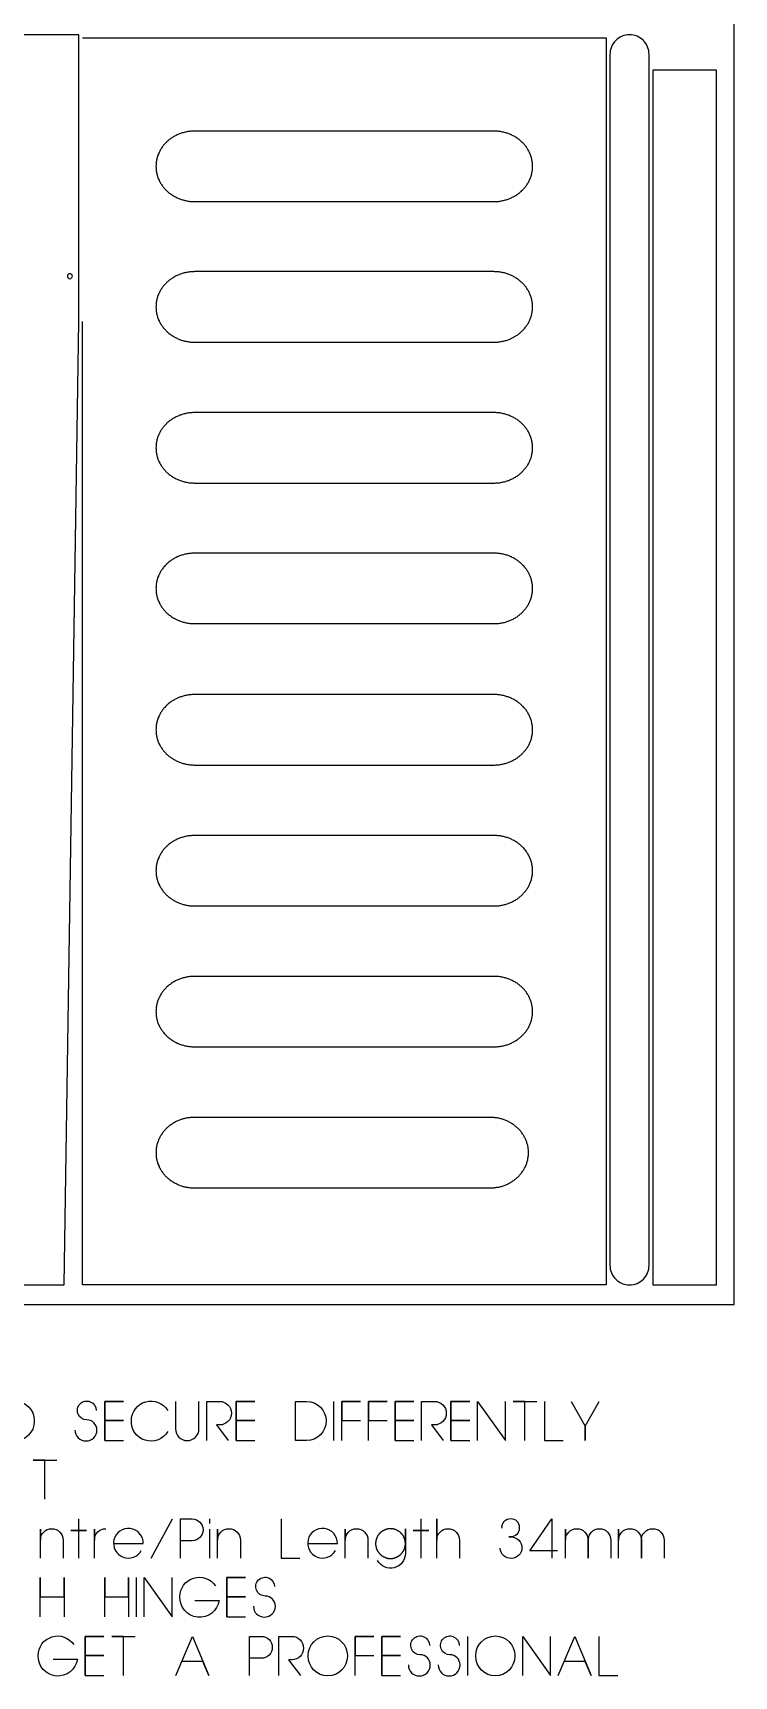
# Model space of a CAD drawing. Extents: x -767 to 4980, y -439 to 2808.
# Drawn here: x 3014 to 3730, y -380 to 1299 of the extents above; entities that cross this region are included whole.
import ezdxf

# ---------------------------------------------------------------- set-up
doc = ezdxf.new("R2010")
doc.units = 0
for name, color, linetype in [('LAYER_10', 18, 'CONTINUOUS'), ('T5_LOGOLAYER_20', 18, 'CONTINUOUS'), ('T5_LOGOLAYER_21', 18, 'CONTINUOUS')]:
    doc.layers.add(name, color=color, linetype=linetype)

msp = doc.modelspace()

# ---------------------------------------------------------------- linework, layer by layer
at = {"layer": 'LAYER_10'}
for points in [[(2510.5, 20), (3045.5, 20), (3060.5, 1004), (3060.5, 1297), (2510.5, 1297)], [(3179, 1126.6), (3484.8, 1126.6), (3485.9, 1126.7), (3486.9, 1126.7), (3487.9, 1126.7), (3488.9, 1126.8), (3489.9, 1126.9), (3490.9, 1127.1), (3491.8, 1127.2), (3492.8, 1127.4), (3493.8, 1127.6), (3494.7, 1127.8), (3495.7, 1128), (3496.6, 1128.3), (3497.5, 1128.5), (3498.4, 1128.8), (3499.3, 1129.1), (3500.2, 1129.5), (3501.1, 1129.8), (3502, 1130.2), (3502.8, 1130.6), (3503.7, 1131), (3504.5, 1131.4), (3505.3, 1131.8), (3506.1, 1132.3), (3506.9, 1132.8), (3507.7, 1133.3), (3508.5, 1133.8), (3509.2, 1134.3), (3510, 1134.8), (3510.7, 1135.4), (3511.4, 1136), (3512.1, 1136.5), (3512.8, 1137.1), (3513.5, 1137.8), (3514.1, 1138.4), (3514.7, 1139), (3515.3, 1139.7), (3515.9, 1140.4), (3516.5, 1141), (3517.1, 1141.7), (3517.6, 1142.5), (3518.2, 1143.2), (3518.7, 1143.9), (3519.1, 1144.7), (3519.6, 1145.4), (3520.1, 1146.2), (3520.5, 1147), (3520.9, 1147.7), (3521.3, 1148.5), (3521.7, 1149.4), (3522, 1150.2), (3522.3, 1151), (3522.6, 1151.8), (3522.9, 1152.7), (3523.2, 1153.5), (3523.4, 1154.4), (3523.6, 1155.3), (3523.8, 1156.2), (3524, 1157.1), (3524.1, 1157.9), (3524.2, 1158.8), (3524.3, 1159.8), (3524.4, 1160.7), (3524.4, 1161.6), (3524.4, 1162.5), (3524.4, 1162.6), (3524.4, 1163.6), (3524.4, 1164.5), (3524.3, 1165.4), (3524.2, 1166.3), (3524.1, 1167.2), (3524, 1168.1), (3523.8, 1169), (3523.6, 1169.9), (3523.4, 1170.8), (3523.2, 1171.6), (3522.9, 1172.5), (3522.7, 1173.4), (3522.4, 1174.2), (3522, 1175), (3521.7, 1175.8), (3521.3, 1176.7), (3520.9, 1177.5), (3520.5, 1178.3), (3520.1, 1179), (3519.7, 1179.8), (3519.2, 1180.6), (3518.7, 1181.3), (3518.2, 1182), (3517.7, 1182.8), (3517.1, 1183.5), (3516.6, 1184.2), (3516, 1184.9), (3515.4, 1185.5), (3514.8, 1186.2), (3514.2, 1186.9), (3513.5, 1187.5), (3512.8, 1188.1), (3512.2, 1188.7), (3511.5, 1189.3), (3510.8, 1189.9), (3510, 1190.4), (3509.3, 1191), (3508.5, 1191.5), (3507.8, 1192), (3507, 1192.5), (3506.2, 1193), (3505.4, 1193.4), (3504.6, 1193.9), (3503.7, 1194.3), (3502.9, 1194.7), (3502, 1195.1), (3501.1, 1195.5), (3500.3, 1195.8), (3499.4, 1196.1), (3498.5, 1196.5), (3497.5, 1196.8), (3496.6, 1197), (3495.7, 1197.3), (3494.7, 1197.5), (3493.8, 1197.7), (3492.8, 1197.9), (3491.9, 1198.1), (3490.9, 1198.2), (3489.9, 1198.4), (3488.9, 1198.5), (3487.9, 1198.5), (3486.9, 1198.6), (3485.9, 1198.6), (3484.8, 1198.6), (3179, 1198.6), (3178, 1198.6), (3177, 1198.6), (3176, 1198.5), (3175, 1198.5), (3174, 1198.4), (3173, 1198.2), (3172, 1198.1), (3171.1, 1197.9), (3170.1, 1197.7), (3169.2, 1197.5), (3168.2, 1197.3), (3167.3, 1197), (3166.4, 1196.8), (3165.4, 1196.5), (3164.5, 1196.2), (3163.6, 1195.8), (3162.8, 1195.5), (3161.9, 1195.1), (3161, 1194.7), (3160.2, 1194.3), (3159.3, 1193.9), (3158.5, 1193.4), (3157.7, 1193), (3156.9, 1192.5), (3156.1, 1192), (3155.4, 1191.5), (3154.6, 1191), (3153.9, 1190.4), (3153.1, 1189.9), (3152.4, 1189.3), (3151.7, 1188.7), (3151.1, 1188.1), (3150.4, 1187.5), (3149.8, 1186.9), (3149.1, 1186.2), (3148.5, 1185.6), (3147.9, 1184.9), (3147.3, 1184.2), (3146.8, 1183.5), (3146.2, 1182.8), (3145.7, 1182.1), (3145.2, 1181.3), (3144.7, 1180.6), (3144.2, 1179.8), (3143.8, 1179.1), (3143.4, 1178.3), (3143, 1177.5), (3142.6, 1176.7), (3142.2, 1175.9), (3141.9, 1175.1), (3141.5, 1174.2), (3141.2, 1173.4), (3141, 1172.5), (3140.7, 1171.7), (3140.5, 1170.8), (3140.3, 1170), (3140.1, 1169.1), (3139.9, 1168.2), (3139.8, 1167.3), (3139.7, 1166.4), (3139.6, 1165.5), (3139.5, 1164.6), (3139.5, 1163.6), (3139.4, 1162.7), (3139.4, 1162.6), (3139.5, 1161.7), (3139.5, 1160.8), (3139.6, 1159.9), (3139.6, 1159), (3139.8, 1158.1), (3139.9, 1157.2), (3140.1, 1156.3), (3140.2, 1155.4), (3140.5, 1154.5), (3140.7, 1153.6), (3140.9, 1152.8), (3141.2, 1151.9), (3141.5, 1151.1), (3141.8, 1150.3), (3142.2, 1149.4), (3142.6, 1148.6), (3142.9, 1147.8), (3143.3, 1147), (3143.8, 1146.3), (3144.2, 1145.5), (3144.7, 1144.7), (3145.2, 1144), (3145.7, 1143.2), (3146.2, 1142.5), (3146.7, 1141.8), (3147.3, 1141.1), (3147.9, 1140.4), (3148.5, 1139.7), (3149.1, 1139.1), (3149.7, 1138.4), (3150.4, 1137.8), (3151, 1137.2), (3151.7, 1136.6), (3152.4, 1136), (3153.1, 1135.4), (3153.9, 1134.9), (3154.6, 1134.3), (3155.3, 1133.8), (3156.1, 1133.3), (3156.9, 1132.8), (3157.7, 1132.3), (3158.5, 1131.9), (3159.3, 1131.4), (3160.2, 1131), (3161, 1130.6), (3161.9, 1130.2), (3162.7, 1129.8), (3163.6, 1129.5), (3164.5, 1129.1), (3165.4, 1128.8), (3166.3, 1128.5), (3167.3, 1128.3), (3168.2, 1128), (3169.1, 1127.8), (3170.1, 1127.6), (3171.1, 1127.4), (3172, 1127.2), (3173, 1127.1), (3174, 1126.9), (3175, 1126.8), (3176, 1126.7), (3177, 1126.7), (3178, 1126.7)], [(3179, 983.1), (3484.8, 983.1), (3485.9, 983.1), (3486.9, 983.1), (3487.9, 983.2), (3488.9, 983.2), (3489.9, 983.3), (3490.9, 983.5), (3491.8, 983.6), (3492.8, 983.8), (3493.8, 984), (3494.7, 984.2), (3495.7, 984.4), (3496.6, 984.7), (3497.5, 984.9), (3498.4, 985.2), (3499.3, 985.5), (3500.2, 985.9), (3501.1, 986.2), (3502, 986.6), (3502.8, 987), (3503.7, 987.4), (3504.5, 987.8), (3505.3, 988.2), (3506.1, 988.7), (3506.9, 989.2), (3507.7, 989.7), (3508.5, 990.2), (3509.2, 990.7), (3510, 991.2), (3510.7, 991.8), (3511.4, 992.4), (3512.1, 993), (3512.8, 993.6), (3513.5, 994.2), (3514.1, 994.8), (3514.7, 995.4), (3515.3, 996.1), (3515.9, 996.8), (3516.5, 997.5), (3517.1, 998.2), (3517.6, 998.9), (3518.2, 999.6), (3518.7, 1000.3), (3519.1, 1001.1), (3519.6, 1001.8), (3520.1, 1002.6), (3520.5, 1003.4), (3520.9, 1004.2), (3521.3, 1005), (3521.7, 1005.8), (3522, 1006.6), (3522.3, 1007.4), (3522.6, 1008.3), (3522.9, 1009.1), (3523.2, 1010), (3523.4, 1010.8), (3523.6, 1011.7), (3523.8, 1012.6), (3524, 1013.5), (3524.1, 1014.4), (3524.2, 1015.3), (3524.3, 1016.2), (3524.4, 1017.1), (3524.4, 1018), (3524.4, 1018.9), (3524.4, 1019.1), (3524.4, 1020), (3524.4, 1020.9), (3524.3, 1021.8), (3524.2, 1022.7), (3524.1, 1023.6), (3524, 1024.5), (3523.8, 1025.4), (3523.6, 1026.3), (3523.4, 1027.2), (3523.2, 1028), (3522.9, 1028.9), (3522.7, 1029.8), (3522.4, 1030.6), (3522, 1031.4), (3521.7, 1032.3), (3521.3, 1033.1), (3520.9, 1033.9), (3520.5, 1034.7), (3520.1, 1035.4), (3519.7, 1036.2), (3519.2, 1037), (3518.7, 1037.7), (3518.2, 1038.5), (3517.7, 1039.2), (3517.1, 1039.9), (3516.6, 1040.6), (3516, 1041.3), (3515.4, 1042), (3514.8, 1042.6), (3514.2, 1043.3), (3513.5, 1043.9), (3512.8, 1044.5), (3512.2, 1045.1), (3511.5, 1045.7), (3510.8, 1046.3), (3510, 1046.8), (3509.3, 1047.4), (3508.5, 1047.9), (3507.8, 1048.4), (3507, 1048.9), (3506.2, 1049.4), (3505.4, 1049.8), (3504.6, 1050.3), (3503.7, 1050.7), (3502.9, 1051.1), (3502, 1051.5), (3501.1, 1051.9), (3500.3, 1052.2), (3499.4, 1052.6), (3498.5, 1052.9), (3497.5, 1053.2), (3496.6, 1053.4), (3495.7, 1053.7), (3494.7, 1053.9), (3493.8, 1054.1), (3492.8, 1054.3), (3491.9, 1054.5), (3490.9, 1054.6), (3489.9, 1054.8), (3488.9, 1054.9), (3487.9, 1054.9), (3486.9, 1055), (3485.9, 1055), (3484.8, 1055.1), (3179, 1055.1), (3178, 1055), (3177, 1055), (3176, 1054.9), (3175, 1054.9), (3174, 1054.8), (3173, 1054.6), (3172, 1054.5), (3171.1, 1054.3), (3170.1, 1054.1), (3169.2, 1053.9), (3168.2, 1053.7), (3167.3, 1053.4), (3166.4, 1053.2), (3165.4, 1052.9), (3164.5, 1052.6), (3163.6, 1052.2), (3162.8, 1051.9), (3161.9, 1051.5), (3161, 1051.1), (3160.2, 1050.7), (3159.3, 1050.3), (3158.5, 1049.9), (3157.7, 1049.4), (3156.9, 1048.9), (3156.1, 1048.4), (3155.4, 1047.9), (3154.6, 1047.4), (3153.9, 1046.8), (3153.1, 1046.3), (3152.4, 1045.7), (3151.7, 1045.1), (3151.1, 1044.5), (3150.4, 1043.9), (3149.8, 1043.3), (3149.1, 1042.6), (3148.5, 1042), (3147.9, 1041.3), (3147.3, 1040.6), (3146.8, 1039.9), (3146.2, 1039.2), (3145.7, 1038.5), (3145.2, 1037.8), (3144.7, 1037), (3144.2, 1036.2), (3143.8, 1035.5), (3143.4, 1034.7), (3143, 1033.9), (3142.6, 1033.1), (3142.2, 1032.3), (3141.9, 1031.5), (3141.5, 1030.6), (3141.2, 1029.8), (3141, 1029), (3140.7, 1028.1), (3140.5, 1027.2), (3140.3, 1026.4), (3140.1, 1025.5), (3139.9, 1024.6), (3139.8, 1023.7), (3139.7, 1022.8), (3139.6, 1021.9), (3139.5, 1021), (3139.5, 1020), (3139.4, 1019.1), (3139.4, 1019.1), (3139.5, 1018.1), (3139.5, 1017.2), (3139.6, 1016.3), (3139.6, 1015.4), (3139.8, 1014.5), (3139.9, 1013.6), (3140.1, 1012.7), (3140.2, 1011.8), (3140.5, 1010.9), (3140.7, 1010.1), (3140.9, 1009.2), (3141.2, 1008.3), (3141.5, 1007.5), (3141.8, 1006.7), (3142.2, 1005.9), (3142.6, 1005), (3142.9, 1004.2), (3143.3, 1003.4), (3143.8, 1002.7), (3144.2, 1001.9), (3144.7, 1001.1), (3145.2, 1000.4), (3145.7, 999.6), (3146.2, 998.9), (3146.7, 998.2), (3147.3, 997.5), (3147.9, 996.8), (3148.5, 996.2), (3149.1, 995.5), (3149.7, 994.8), (3150.4, 994.2), (3151, 993.6), (3151.7, 993), (3152.4, 992.4), (3153.1, 991.8), (3153.9, 991.3), (3154.6, 990.7), (3155.3, 990.2), (3156.1, 989.7), (3156.9, 989.2), (3157.7, 988.7), (3158.5, 988.3), (3159.3, 987.8), (3160.2, 987.4), (3161, 987), (3161.9, 986.6), (3162.7, 986.2), (3163.6, 985.9), (3164.5, 985.5), (3165.4, 985.2), (3166.3, 984.9), (3167.3, 984.7), (3168.2, 984.4), (3169.1, 984.2), (3170.1, 984), (3171.1, 983.8), (3172, 983.6), (3173, 983.5), (3174, 983.3), (3175, 983.2), (3176, 983.2), (3177, 983.1), (3178, 983.1)], [(3179, 839.1), (3484.8, 839.1), (3485.9, 839.1), (3486.9, 839.2), (3487.9, 839.2), (3488.9, 839.3), (3489.9, 839.4), (3490.9, 839.5), (3491.8, 839.7), (3492.8, 839.9), (3493.8, 840), (3494.7, 840.3), (3495.7, 840.5), (3496.6, 840.7), (3497.5, 841), (3498.4, 841.3), (3499.3, 841.6), (3500.2, 841.9), (3501.1, 842.3), (3502, 842.7), (3502.8, 843), (3503.7, 843.4), (3504.5, 843.9), (3505.3, 844.3), (3506.1, 844.8), (3506.9, 845.2), (3507.7, 845.7), (3508.5, 846.2), (3509.2, 846.8), (3510, 847.3), (3510.7, 847.9), (3511.4, 848.4), (3512.1, 849), (3512.8, 849.6), (3513.5, 850.2), (3514.1, 850.9), (3514.7, 851.5), (3515.3, 852.2), (3515.9, 852.8), (3516.5, 853.5), (3517.1, 854.2), (3517.6, 854.9), (3518.2, 855.7), (3518.7, 856.4), (3519.1, 857.1), (3519.6, 857.9), (3520.1, 858.7), (3520.5, 859.4), (3520.9, 860.2), (3521.3, 861), (3521.7, 861.8), (3522, 862.7), (3522.3, 863.5), (3522.6, 864.3), (3522.9, 865.2), (3523.2, 866), (3523.4, 866.9), (3523.6, 867.8), (3523.8, 868.6), (3524, 869.5), (3524.1, 870.4), (3524.2, 871.3), (3524.3, 872.2), (3524.4, 873.2), (3524.4, 874.1), (3524.4, 875), (3524.4, 875.1), (3524.4, 876.1), (3524.4, 877), (3524.3, 877.9), (3524.2, 878.8), (3524.1, 879.7), (3524, 880.6), (3523.8, 881.5), (3523.6, 882.4), (3523.4, 883.3), (3523.2, 884.1), (3522.9, 885), (3522.7, 885.8), (3522.4, 886.7), (3522, 887.5), (3521.7, 888.3), (3521.3, 889.1), (3520.9, 889.9), (3520.5, 890.7), (3520.1, 891.5), (3519.7, 892.3), (3519.2, 893), (3518.7, 893.8), (3518.2, 894.5), (3517.7, 895.3), (3517.1, 896), (3516.6, 896.7), (3516, 897.3), (3515.4, 898), (3514.8, 898.7), (3514.2, 899.3), (3513.5, 900), (3512.8, 900.6), (3512.2, 901.2), (3511.5, 901.8), (3510.8, 902.3), (3510, 902.9), (3509.3, 903.4), (3508.5, 904), (3507.8, 904.5), (3507, 905), (3506.2, 905.5), (3505.4, 905.9), (3504.6, 906.4), (3503.7, 906.8), (3502.9, 907.2), (3502, 907.6), (3501.1, 907.9), (3500.3, 908.3), (3499.4, 908.6), (3498.5, 908.9), (3497.5, 909.2), (3496.6, 909.5), (3495.7, 909.8), (3494.7, 910), (3493.8, 910.2), (3492.8, 910.4), (3491.9, 910.6), (3490.9, 910.7), (3489.9, 910.8), (3488.9, 910.9), (3487.9, 911), (3486.9, 911.1), (3485.9, 911.1), (3484.8, 911.1), (3179, 911.1), (3178, 911.1), (3177, 911.1), (3176, 911), (3175, 910.9), (3174, 910.8), (3173, 910.7), (3172, 910.6), (3171.1, 910.4), (3170.1, 910.2), (3169.2, 910), (3168.2, 909.8), (3167.3, 909.5), (3166.4, 909.2), (3165.4, 908.9), (3164.5, 908.6), (3163.6, 908.3), (3162.8, 907.9), (3161.9, 907.6), (3161, 907.2), (3160.2, 906.8), (3159.3, 906.4), (3158.5, 905.9), (3157.7, 905.5), (3156.9, 905), (3156.1, 904.5), (3155.4, 904), (3154.6, 903.5), (3153.9, 902.9), (3153.1, 902.4), (3152.4, 901.8), (3151.7, 901.2), (3151.1, 900.6), (3150.4, 900), (3149.8, 899.4), (3149.1, 898.7), (3148.5, 898), (3147.9, 897.4), (3147.3, 896.7), (3146.8, 896), (3146.2, 895.3), (3145.7, 894.6), (3145.2, 893.8), (3144.7, 893.1), (3144.2, 892.3), (3143.8, 891.5), (3143.4, 890.8), (3143, 890), (3142.6, 889.2), (3142.2, 888.4), (3141.9, 887.5), (3141.5, 886.7), (3141.2, 885.9), (3141, 885), (3140.7, 884.2), (3140.5, 883.3), (3140.3, 882.4), (3140.1, 881.5), (3139.9, 880.7), (3139.8, 879.8), (3139.7, 878.9), (3139.6, 877.9), (3139.5, 877), (3139.5, 876.1), (3139.4, 875.2), (3139.4, 875.1), (3139.5, 874.2), (3139.5, 873.3), (3139.6, 872.4), (3139.6, 871.4), (3139.8, 870.5), (3139.9, 869.6), (3140.1, 868.7), (3140.2, 867.9), (3140.5, 867), (3140.7, 866.1), (3140.9, 865.3), (3141.2, 864.4), (3141.5, 863.6), (3141.8, 862.7), (3142.2, 861.9), (3142.6, 861.1), (3142.9, 860.3), (3143.3, 859.5), (3143.8, 858.7), (3144.2, 858), (3144.7, 857.2), (3145.2, 856.5), (3145.7, 855.7), (3146.2, 855), (3146.7, 854.3), (3147.3, 853.6), (3147.9, 852.9), (3148.5, 852.2), (3149.1, 851.6), (3149.7, 850.9), (3150.4, 850.3), (3151, 849.7), (3151.7, 849.1), (3152.4, 848.5), (3153.1, 847.9), (3153.9, 847.3), (3154.6, 846.8), (3155.3, 846.3), (3156.1, 845.8), (3156.9, 845.3), (3157.7, 844.8), (3158.5, 844.3), (3159.3, 843.9), (3160.2, 843.5), (3161, 843.1), (3161.9, 842.7), (3162.7, 842.3), (3163.6, 842), (3164.5, 841.6), (3165.4, 841.3), (3166.3, 841), (3167.3, 840.7), (3168.2, 840.5), (3169.1, 840.3), (3170.1, 840), (3171.1, 839.9), (3172, 839.7), (3173, 839.5), (3174, 839.4), (3175, 839.3), (3176, 839.2), (3177, 839.2), (3178, 839.1)], [(3179, 695.5), (3484.8, 695.5), (3485.9, 695.5), (3486.9, 695.5), (3487.9, 695.6), (3488.9, 695.7), (3489.9, 695.8), (3490.9, 695.9), (3491.8, 696), (3492.8, 696.2), (3493.8, 696.4), (3494.7, 696.6), (3495.7, 696.8), (3496.6, 697.1), (3497.5, 697.4), (3498.4, 697.7), (3499.3, 698), (3500.2, 698.3), (3501.1, 698.7), (3502, 699), (3502.8, 699.4), (3503.7, 699.8), (3504.5, 700.2), (3505.3, 700.7), (3506.1, 701.1), (3506.9, 701.6), (3507.7, 702.1), (3508.5, 702.6), (3509.2, 703.1), (3510, 703.7), (3510.7, 704.2), (3511.4, 704.8), (3512.1, 705.4), (3512.8, 706), (3513.5, 706.6), (3514.1, 707.2), (3514.7, 707.9), (3515.3, 708.5), (3515.9, 709.2), (3516.5, 709.9), (3517.1, 710.6), (3517.6, 711.3), (3518.2, 712), (3518.7, 712.8), (3519.1, 713.5), (3519.6, 714.3), (3520.1, 715), (3520.5, 715.8), (3520.9, 716.6), (3521.3, 717.4), (3521.7, 718.2), (3522, 719), (3522.3, 719.9), (3522.6, 720.7), (3522.9, 721.5), (3523.2, 722.4), (3523.4, 723.3), (3523.6, 724.1), (3523.8, 725), (3524, 725.9), (3524.1, 726.8), (3524.2, 727.7), (3524.3, 728.6), (3524.4, 729.5), (3524.4, 730.4), (3524.4, 731.4), (3524.4, 731.5), (3524.4, 732.4), (3524.4, 733.3), (3524.3, 734.3), (3524.2, 735.2), (3524.1, 736.1), (3524, 737), (3523.8, 737.9), (3523.6, 738.7), (3523.4, 739.6), (3523.2, 740.5), (3522.9, 741.3), (3522.7, 742.2), (3522.4, 743), (3522, 743.9), (3521.7, 744.7), (3521.3, 745.5), (3520.9, 746.3), (3520.5, 747.1), (3520.1, 747.9), (3519.7, 748.6), (3519.2, 749.4), (3518.7, 750.2), (3518.2, 750.9), (3517.7, 751.6), (3517.1, 752.3), (3516.6, 753), (3516, 753.7), (3515.4, 754.4), (3514.8, 755), (3514.2, 755.7), (3513.5, 756.3), (3512.8, 756.9), (3512.2, 757.5), (3511.5, 758.1), (3510.8, 758.7), (3510, 759.3), (3509.3, 759.8), (3508.5, 760.3), (3507.8, 760.8), (3507, 761.3), (3506.2, 761.8), (3505.4, 762.3), (3504.6, 762.7), (3503.7, 763.1), (3502.9, 763.6), (3502, 763.9), (3501.1, 764.3), (3500.3, 764.7), (3499.4, 765), (3498.5, 765.3), (3497.5, 765.6), (3496.6, 765.9), (3495.7, 766.1), (3494.7, 766.4), (3493.8, 766.6), (3492.8, 766.8), (3491.9, 766.9), (3490.9, 767.1), (3489.9, 767.2), (3488.9, 767.3), (3487.9, 767.4), (3486.9, 767.4), (3485.9, 767.5), (3484.8, 767.5), (3179, 767.5), (3178, 767.5), (3177, 767.4), (3176, 767.4), (3175, 767.3), (3174, 767.2), (3173, 767.1), (3172, 766.9), (3171.1, 766.8), (3170.1, 766.6), (3169.2, 766.4), (3168.2, 766.1), (3167.3, 765.9), (3166.4, 765.6), (3165.4, 765.3), (3164.5, 765), (3163.6, 764.7), (3162.8, 764.3), (3161.9, 763.9), (3161, 763.6), (3160.2, 763.2), (3159.3, 762.7), (3158.5, 762.3), (3157.7, 761.8), (3156.9, 761.4), (3156.1, 760.9), (3155.4, 760.4), (3154.6, 759.8), (3153.9, 759.3), (3153.1, 758.7), (3152.4, 758.2), (3151.7, 757.6), (3151.1, 757), (3150.4, 756.3), (3149.8, 755.7), (3149.1, 755.1), (3148.5, 754.4), (3147.9, 753.7), (3147.3, 753.1), (3146.8, 752.4), (3146.2, 751.6), (3145.7, 750.9), (3145.2, 750.2), (3144.7, 749.4), (3144.2, 748.7), (3143.8, 747.9), (3143.4, 747.1), (3143, 746.3), (3142.6, 745.5), (3142.2, 744.7), (3141.9, 743.9), (3141.5, 743.1), (3141.2, 742.2), (3141, 741.4), (3140.7, 740.5), (3140.5, 739.7), (3140.3, 738.8), (3140.1, 737.9), (3139.9, 737), (3139.8, 736.1), (3139.7, 735.2), (3139.6, 734.3), (3139.5, 733.4), (3139.5, 732.5), (3139.4, 731.5), (3139.4, 731.5), (3139.5, 730.6), (3139.5, 729.6), (3139.6, 728.7), (3139.6, 727.8), (3139.8, 726.9), (3139.9, 726), (3140.1, 725.1), (3140.2, 724.2), (3140.5, 723.4), (3140.7, 722.5), (3140.9, 721.6), (3141.2, 720.8), (3141.5, 719.9), (3141.8, 719.1), (3142.2, 718.3), (3142.6, 717.5), (3142.9, 716.7), (3143.3, 715.9), (3143.8, 715.1), (3144.2, 714.3), (3144.7, 713.6), (3145.2, 712.8), (3145.7, 712.1), (3146.2, 711.4), (3146.7, 710.6), (3147.3, 709.9), (3147.9, 709.3), (3148.5, 708.6), (3149.1, 707.9), (3149.7, 707.3), (3150.4, 706.7), (3151, 706), (3151.7, 705.4), (3152.4, 704.8), (3153.1, 704.3), (3153.9, 703.7), (3154.6, 703.2), (3155.3, 702.6), (3156.1, 702.1), (3156.9, 701.6), (3157.7, 701.2), (3158.5, 700.7), (3159.3, 700.3), (3160.2, 699.8), (3161, 699.4), (3161.9, 699), (3162.7, 698.7), (3163.6, 698.3), (3164.5, 698), (3165.4, 697.7), (3166.3, 697.4), (3167.3, 697.1), (3168.2, 696.9), (3169.1, 696.6), (3170.1, 696.4), (3171.1, 696.2), (3172, 696.1), (3173, 695.9), (3174, 695.8), (3175, 695.7), (3176, 695.6), (3177, 695.5), (3178, 695.5)], [(3179, 551.1), (3484.8, 551.1), (3485.9, 551.1), (3486.9, 551.2), (3487.9, 551.2), (3488.9, 551.3), (3489.9, 551.4), (3490.9, 551.5), (3491.8, 551.7), (3492.8, 551.9), (3493.8, 552), (3494.7, 552.3), (3495.7, 552.5), (3496.6, 552.7), (3497.5, 553), (3498.4, 553.3), (3499.3, 553.6), (3500.2, 553.9), (3501.1, 554.3), (3502, 554.7), (3502.8, 555), (3503.7, 555.4), (3504.5, 555.9), (3505.3, 556.3), (3506.1, 556.8), (3506.9, 557.2), (3507.7, 557.7), (3508.5, 558.2), (3509.2, 558.8), (3510, 559.3), (3510.7, 559.9), (3511.4, 560.4), (3512.1, 561), (3512.8, 561.6), (3513.5, 562.2), (3514.1, 562.9), (3514.7, 563.5), (3515.3, 564.2), (3515.9, 564.8), (3516.5, 565.5), (3517.1, 566.2), (3517.6, 566.9), (3518.2, 567.7), (3518.7, 568.4), (3519.1, 569.1), (3519.6, 569.9), (3520.1, 570.7), (3520.5, 571.4), (3520.9, 572.2), (3521.3, 573), (3521.7, 573.8), (3522, 574.7), (3522.3, 575.5), (3522.6, 576.3), (3522.9, 577.2), (3523.2, 578), (3523.4, 578.9), (3523.6, 579.8), (3523.8, 580.6), (3524, 581.5), (3524.1, 582.4), (3524.2, 583.3), (3524.3, 584.2), (3524.4, 585.2), (3524.4, 586.1), (3524.4, 587), (3524.4, 587.1), (3524.4, 588.1), (3524.4, 589), (3524.3, 589.9), (3524.2, 590.8), (3524.1, 591.7), (3524, 592.6), (3523.8, 593.5), (3523.6, 594.4), (3523.4, 595.3), (3523.2, 596.1), (3522.9, 597), (3522.7, 597.8), (3522.4, 598.7), (3522, 599.5), (3521.7, 600.3), (3521.3, 601.1), (3520.9, 601.9), (3520.5, 602.7), (3520.1, 603.5), (3519.7, 604.3), (3519.2, 605), (3518.7, 605.8), (3518.2, 606.5), (3517.7, 607.3), (3517.1, 608), (3516.6, 608.7), (3516, 609.3), (3515.4, 610), (3514.8, 610.7), (3514.2, 611.3), (3513.5, 612), (3512.8, 612.6), (3512.2, 613.2), (3511.5, 613.8), (3510.8, 614.3), (3510, 614.9), (3509.3, 615.4), (3508.5, 616), (3507.8, 616.5), (3507, 617), (3506.2, 617.5), (3505.4, 617.9), (3504.6, 618.4), (3503.7, 618.8), (3502.9, 619.2), (3502, 619.6), (3501.1, 619.9), (3500.3, 620.3), (3499.4, 620.6), (3498.5, 620.9), (3497.5, 621.2), (3496.6, 621.5), (3495.7, 621.8), (3494.7, 622), (3493.8, 622.2), (3492.8, 622.4), (3491.9, 622.6), (3490.9, 622.7), (3489.9, 622.8), (3488.9, 622.9), (3487.9, 623), (3486.9, 623.1), (3485.9, 623.1), (3484.8, 623.1), (3179, 623.1), (3178, 623.1), (3177, 623.1), (3176, 623), (3175, 622.9), (3174, 622.8), (3173, 622.7), (3172, 622.6), (3171.1, 622.4), (3170.1, 622.2), (3169.2, 622), (3168.2, 621.8), (3167.3, 621.5), (3166.4, 621.2), (3165.4, 620.9), (3164.5, 620.6), (3163.6, 620.3), (3162.8, 619.9), (3161.9, 619.6), (3161, 619.2), (3160.2, 618.8), (3159.3, 618.4), (3158.5, 617.9), (3157.7, 617.5), (3156.9, 617), (3156.1, 616.5), (3155.4, 616), (3154.6, 615.5), (3153.9, 614.9), (3153.1, 614.4), (3152.4, 613.8), (3151.7, 613.2), (3151.1, 612.6), (3150.4, 612), (3149.8, 611.4), (3149.1, 610.7), (3148.5, 610), (3147.9, 609.4), (3147.3, 608.7), (3146.8, 608), (3146.2, 607.3), (3145.7, 606.6), (3145.2, 605.8), (3144.7, 605.1), (3144.2, 604.3), (3143.8, 603.5), (3143.4, 602.8), (3143, 602), (3142.6, 601.2), (3142.2, 600.4), (3141.9, 599.5), (3141.5, 598.7), (3141.2, 597.9), (3141, 597), (3140.7, 596.2), (3140.5, 595.3), (3140.3, 594.4), (3140.1, 593.5), (3139.9, 592.7), (3139.8, 591.8), (3139.7, 590.9), (3139.6, 589.9), (3139.5, 589), (3139.5, 588.1), (3139.4, 587.2), (3139.4, 587.1), (3139.5, 586.2), (3139.5, 585.3), (3139.6, 584.4), (3139.6, 583.4), (3139.8, 582.5), (3139.9, 581.6), (3140.1, 580.8), (3140.2, 579.9), (3140.5, 579), (3140.7, 578.1), (3140.9, 577.3), (3141.2, 576.4), (3141.5, 575.6), (3141.8, 574.7), (3142.2, 573.9), (3142.6, 573.1), (3142.9, 572.3), (3143.3, 571.5), (3143.8, 570.7), (3144.2, 570), (3144.7, 569.2), (3145.2, 568.5), (3145.7, 567.7), (3146.2, 567), (3146.7, 566.3), (3147.3, 565.6), (3147.9, 564.9), (3148.5, 564.2), (3149.1, 563.6), (3149.7, 562.9), (3150.4, 562.3), (3151, 561.7), (3151.7, 561.1), (3152.4, 560.5), (3153.1, 559.9), (3153.9, 559.3), (3154.6, 558.8), (3155.3, 558.3), (3156.1, 557.8), (3156.9, 557.3), (3157.7, 556.8), (3158.5, 556.3), (3159.3, 555.9), (3160.2, 555.5), (3161, 555.1), (3161.9, 554.7), (3162.7, 554.3), (3163.6, 554), (3164.5, 553.6), (3165.4, 553.3), (3166.3, 553), (3167.3, 552.7), (3168.2, 552.5), (3169.1, 552.3), (3170.1, 552), (3171.1, 551.9), (3172, 551.7), (3173, 551.5), (3174, 551.4), (3175, 551.3), (3176, 551.2), (3177, 551.2), (3178, 551.1)], [(3179, 407.1), (3484.8, 407.1), (3485.9, 407.1), (3486.9, 407.2), (3487.9, 407.2), (3488.9, 407.3), (3489.9, 407.4), (3490.9, 407.5), (3491.8, 407.7), (3492.8, 407.8), (3493.8, 408), (3494.7, 408.2), (3495.7, 408.5), (3496.6, 408.7), (3497.5, 409), (3498.4, 409.3), (3499.3, 409.6), (3500.2, 409.9), (3501.1, 410.3), (3502, 410.7), (3502.8, 411), (3503.7, 411.4), (3504.5, 411.9), (3505.3, 412.3), (3506.1, 412.8), (3506.9, 413.2), (3507.7, 413.7), (3508.5, 414.2), (3509.2, 414.8), (3510, 415.3), (3510.7, 415.9), (3511.4, 416.4), (3512.1, 417), (3512.8, 417.6), (3513.5, 418.2), (3514.1, 418.9), (3514.7, 419.5), (3515.3, 420.2), (3515.9, 420.8), (3516.5, 421.5), (3517.1, 422.2), (3517.6, 422.9), (3518.2, 423.7), (3518.7, 424.4), (3519.1, 425.1), (3519.6, 425.9), (3520.1, 426.7), (3520.5, 427.4), (3520.9, 428.2), (3521.3, 429), (3521.7, 429.8), (3522, 430.7), (3522.3, 431.5), (3522.6, 432.3), (3522.9, 433.2), (3523.2, 434), (3523.4, 434.9), (3523.6, 435.8), (3523.8, 436.6), (3524, 437.5), (3524.1, 438.4), (3524.2, 439.3), (3524.3, 440.2), (3524.4, 441.1), (3524.4, 442.1), (3524.4, 443), (3524.4, 443.1), (3524.4, 444.1), (3524.4, 445), (3524.3, 445.9), (3524.2, 446.8), (3524.1, 447.7), (3524, 448.6), (3523.8, 449.5), (3523.6, 450.4), (3523.4, 451.3), (3523.2, 452.1), (3522.9, 453), (3522.7, 453.8), (3522.4, 454.7), (3522, 455.5), (3521.7, 456.3), (3521.3, 457.1), (3520.9, 457.9), (3520.5, 458.7), (3520.1, 459.5), (3519.7, 460.3), (3519.2, 461), (3518.7, 461.8), (3518.2, 462.5), (3517.7, 463.2), (3517.1, 464), (3516.6, 464.7), (3516, 465.3), (3515.4, 466), (3514.8, 466.7), (3514.2, 467.3), (3513.5, 468), (3512.8, 468.6), (3512.2, 469.2), (3511.5, 469.8), (3510.8, 470.3), (3510, 470.9), (3509.3, 471.4), (3508.5, 472), (3507.8, 472.5), (3507, 473), (3506.2, 473.4), (3505.4, 473.9), (3504.6, 474.4), (3503.7, 474.8), (3502.9, 475.2), (3502, 475.6), (3501.1, 475.9), (3500.3, 476.3), (3499.4, 476.6), (3498.5, 476.9), (3497.5, 477.2), (3496.6, 477.5), (3495.7, 477.8), (3494.7, 478), (3493.8, 478.2), (3492.8, 478.4), (3491.9, 478.6), (3490.9, 478.7), (3489.9, 478.8), (3488.9, 478.9), (3487.9, 479), (3486.9, 479.1), (3485.9, 479.1), (3484.8, 479.1), (3179, 479.1), (3178, 479.1), (3177, 479.1), (3176, 479), (3175, 478.9), (3174, 478.8), (3173, 478.7), (3172, 478.6), (3171.1, 478.4), (3170.1, 478.2), (3169.2, 478), (3168.2, 477.8), (3167.3, 477.5), (3166.4, 477.2), (3165.4, 476.9), (3164.5, 476.6), (3163.6, 476.3), (3162.8, 475.9), (3161.9, 475.6), (3161, 475.2), (3160.2, 474.8), (3159.3, 474.4), (3158.5, 473.9), (3157.7, 473.5), (3156.9, 473), (3156.1, 472.5), (3155.4, 472), (3154.6, 471.5), (3153.9, 470.9), (3153.1, 470.4), (3152.4, 469.8), (3151.7, 469.2), (3151.1, 468.6), (3150.4, 468), (3149.8, 467.4), (3149.1, 466.7), (3148.5, 466), (3147.9, 465.4), (3147.3, 464.7), (3146.8, 464), (3146.2, 463.3), (3145.7, 462.6), (3145.2, 461.8), (3144.7, 461.1), (3144.2, 460.3), (3143.8, 459.5), (3143.4, 458.8), (3143, 458), (3142.6, 457.2), (3142.2, 456.4), (3141.9, 455.5), (3141.5, 454.7), (3141.2, 453.9), (3141, 453), (3140.7, 452.2), (3140.5, 451.3), (3140.3, 450.4), (3140.1, 449.5), (3139.9, 448.7), (3139.8, 447.8), (3139.7, 446.9), (3139.6, 445.9), (3139.5, 445), (3139.5, 444.1), (3139.4, 443.2), (3139.4, 443.1), (3139.5, 442.2), (3139.5, 441.3), (3139.6, 440.4), (3139.6, 439.4), (3139.8, 438.5), (3139.9, 437.6), (3140.1, 436.7), (3140.2, 435.9), (3140.5, 435), (3140.7, 434.1), (3140.9, 433.3), (3141.2, 432.4), (3141.5, 431.6), (3141.8, 430.7), (3142.2, 429.9), (3142.6, 429.1), (3142.9, 428.3), (3143.3, 427.5), (3143.8, 426.7), (3144.2, 426), (3144.7, 425.2), (3145.2, 424.5), (3145.7, 423.7), (3146.2, 423), (3146.7, 422.3), (3147.3, 421.6), (3147.9, 420.9), (3148.5, 420.2), (3149.1, 419.6), (3149.7, 418.9), (3150.4, 418.3), (3151, 417.7), (3151.7, 417.1), (3152.4, 416.5), (3153.1, 415.9), (3153.9, 415.3), (3154.6, 414.8), (3155.3, 414.3), (3156.1, 413.8), (3156.9, 413.3), (3157.7, 412.8), (3158.5, 412.3), (3159.3, 411.9), (3160.2, 411.5), (3161, 411.1), (3161.9, 410.7), (3162.7, 410.3), (3163.6, 410), (3164.5, 409.6), (3165.4, 409.3), (3166.3, 409), (3167.3, 408.7), (3168.2, 408.5), (3169.1, 408.3), (3170.1, 408), (3171.1, 407.9), (3172, 407.7), (3173, 407.5), (3174, 407.4), (3175, 407.3), (3176, 407.2), (3177, 407.2), (3178, 407.1)], [(3179, 263.2), (3484.8, 263.2), (3485.9, 263.2), (3486.9, 263.3), (3487.9, 263.3), (3488.9, 263.4), (3489.9, 263.5), (3490.9, 263.6), (3491.8, 263.8), (3492.8, 263.9), (3493.8, 264.1), (3494.7, 264.3), (3495.7, 264.6), (3496.6, 264.8), (3497.5, 265.1), (3498.4, 265.4), (3499.3, 265.7), (3500.2, 266), (3501.1, 266.4), (3502, 266.7), (3502.8, 267.1), (3503.7, 267.5), (3504.5, 268), (3505.3, 268.4), (3506.1, 268.9), (3506.9, 269.3), (3507.7, 269.8), (3508.5, 270.3), (3509.2, 270.9), (3510, 271.4), (3510.7, 272), (3511.4, 272.5), (3512.1, 273.1), (3512.8, 273.7), (3513.5, 274.3), (3514.1, 275), (3514.7, 275.6), (3515.3, 276.3), (3515.9, 276.9), (3516.5, 277.6), (3517.1, 278.3), (3517.6, 279), (3518.2, 279.7), (3518.7, 280.5), (3519.1, 281.2), (3519.6, 282), (3520.1, 282.7), (3520.5, 283.5), (3520.9, 284.3), (3521.3, 285.1), (3521.7, 285.9), (3522, 286.7), (3522.3, 287.6), (3522.6, 288.4), (3522.9, 289.3), (3523.2, 290.1), (3523.4, 291), (3523.6, 291.9), (3523.8, 292.7), (3524, 293.6), (3524.1, 294.5), (3524.2, 295.4), (3524.3, 296.3), (3524.4, 297.2), (3524.4, 298.2), (3524.4, 299.1), (3524.4, 299.2), (3524.4, 300.1), (3524.4, 301.1), (3524.3, 302), (3524.2, 302.9), (3524.1, 303.8), (3524, 304.7), (3523.8, 305.6), (3523.6, 306.5), (3523.4, 307.3), (3523.2, 308.2), (3522.9, 309.1), (3522.7, 309.9), (3522.4, 310.8), (3522, 311.6), (3521.7, 312.4), (3521.3, 313.2), (3520.9, 314), (3520.5, 314.8), (3520.1, 315.6), (3519.7, 316.4), (3519.2, 317.1), (3518.7, 317.9), (3518.2, 318.6), (3517.7, 319.3), (3517.1, 320.1), (3516.6, 320.7), (3516, 321.4), (3515.4, 322.1), (3514.8, 322.8), (3514.2, 323.4), (3513.5, 324), (3512.8, 324.7), (3512.2, 325.3), (3511.5, 325.9), (3510.8, 326.4), (3510, 327), (3509.3, 327.5), (3508.5, 328.1), (3507.8, 328.6), (3507, 329.1), (3506.2, 329.5), (3505.4, 330), (3504.6, 330.4), (3503.7, 330.9), (3502.9, 331.3), (3502, 331.7), (3501.1, 332), (3500.3, 332.4), (3499.4, 332.7), (3498.5, 333), (3497.5, 333.3), (3496.6, 333.6), (3495.7, 333.8), (3494.7, 334.1), (3493.8, 334.3), (3492.8, 334.5), (3491.9, 334.6), (3490.9, 334.8), (3489.9, 334.9), (3488.9, 335), (3487.9, 335.1), (3486.9, 335.2), (3485.9, 335.2), (3484.8, 335.2), (3179, 335.2), (3178, 335.2), (3177, 335.2), (3176, 335.1), (3175, 335), (3174, 334.9), (3173, 334.8), (3172, 334.6), (3171.1, 334.5), (3170.1, 334.3), (3169.2, 334.1), (3168.2, 333.8), (3167.3, 333.6), (3166.4, 333.3), (3165.4, 333), (3164.5, 332.7), (3163.6, 332.4), (3162.8, 332), (3161.9, 331.7), (3161, 331.3), (3160.2, 330.9), (3159.3, 330.5), (3158.5, 330), (3157.7, 329.6), (3156.9, 329.1), (3156.1, 328.6), (3155.4, 328.1), (3154.6, 327.5), (3153.9, 327), (3153.1, 326.4), (3152.4, 325.9), (3151.7, 325.3), (3151.1, 324.7), (3150.4, 324.1), (3149.8, 323.4), (3149.1, 322.8), (3148.5, 322.1), (3147.9, 321.5), (3147.3, 320.8), (3146.8, 320.1), (3146.2, 319.4), (3145.7, 318.6), (3145.2, 317.9), (3144.7, 317.2), (3144.2, 316.4), (3143.8, 315.6), (3143.4, 314.9), (3143, 314.1), (3142.6, 313.3), (3142.2, 312.5), (3141.9, 311.6), (3141.5, 310.8), (3141.2, 310), (3141, 309.1), (3140.7, 308.3), (3140.5, 307.4), (3140.3, 306.5), (3140.1, 305.6), (3139.9, 304.7), (3139.8, 303.8), (3139.7, 302.9), (3139.6, 302), (3139.5, 301.1), (3139.5, 300.2), (3139.4, 299.3), (3139.4, 299.2), (3139.5, 298.3), (3139.5, 297.4), (3139.6, 296.4), (3139.6, 295.5), (3139.8, 294.6), (3139.9, 293.7), (3140.1, 292.8), (3140.2, 292), (3140.5, 291.1), (3140.7, 290.2), (3140.9, 289.4), (3141.2, 288.5), (3141.5, 287.7), (3141.8, 286.8), (3142.2, 286), (3142.6, 285.2), (3142.9, 284.4), (3143.3, 283.6), (3143.8, 282.8), (3144.2, 282.1), (3144.7, 281.3), (3145.2, 280.5), (3145.7, 279.8), (3146.2, 279.1), (3146.7, 278.4), (3147.3, 277.7), (3147.9, 277), (3148.5, 276.3), (3149.1, 275.7), (3149.7, 275), (3150.4, 274.4), (3151, 273.8), (3151.7, 273.2), (3152.4, 272.6), (3153.1, 272), (3153.9, 271.4), (3154.6, 270.9), (3155.3, 270.4), (3156.1, 269.9), (3156.9, 269.4), (3157.7, 268.9), (3158.5, 268.4), (3159.3, 268), (3160.2, 267.6), (3161, 267.1), (3161.9, 266.8), (3162.7, 266.4), (3163.6, 266), (3164.5, 265.7), (3165.4, 265.4), (3166.3, 265.1), (3167.3, 264.8), (3168.2, 264.6), (3169.1, 264.3), (3170.1, 264.1), (3171.1, 263.9), (3172, 263.8), (3173, 263.6), (3174, 263.5), (3175, 263.4), (3176, 263.3), (3177, 263.3), (3178, 263.2)], [(3178.6, 119.1), (3481, 119.1), (3482.1, 119.1), (3483.1, 119.2), (3484.1, 119.2), (3485, 119.3), (3486, 119.4), (3487, 119.5), (3488, 119.7), (3488.9, 119.9), (3489.9, 120), (3490.8, 120.3), (3491.7, 120.5), (3492.7, 120.7), (3493.6, 121), (3494.5, 121.3), (3495.4, 121.6), (3496.3, 121.9), (3497.1, 122.3), (3498, 122.7), (3498.8, 123), (3499.7, 123.5), (3500.5, 123.9), (3501.3, 124.3), (3502.1, 124.8), (3502.9, 125.2), (3503.7, 125.7), (3504.4, 126.2), (3505.2, 126.8), (3505.9, 127.3), (3506.6, 127.9), (3507.3, 128.4), (3508, 129), (3508.7, 129.6), (3509.3, 130.2), (3510, 130.9), (3510.6, 131.5), (3511.2, 132.2), (3511.8, 132.8), (3512.4, 133.5), (3512.9, 134.2), (3513.5, 134.9), (3514, 135.7), (3514.5, 136.4), (3515, 137.1), (3515.4, 137.9), (3515.9, 138.7), (3516.3, 139.4), (3516.7, 140.2), (3517.1, 141), (3517.5, 141.8), (3517.8, 142.7), (3518.1, 143.5), (3518.4, 144.3), (3518.7, 145.2), (3518.9, 146), (3519.2, 146.9), (3519.4, 147.8), (3519.6, 148.6), (3519.7, 149.5), (3519.9, 150.4), (3520, 151.3), (3520.1, 152.2), (3520.1, 153.2), (3520.2, 154.1), (3520.2, 155), (3520.2, 155.1), (3520.2, 156.1), (3520.2, 157), (3520.1, 157.9), (3520, 158.8), (3519.9, 159.7), (3519.8, 160.6), (3519.6, 161.5), (3519.4, 162.4), (3519.2, 163.3), (3519, 164.1), (3518.7, 165), (3518.4, 165.8), (3518.1, 166.7), (3517.8, 167.5), (3517.5, 168.3), (3517.1, 169.1), (3516.7, 169.9), (3516.3, 170.7), (3515.9, 171.5), (3515.5, 172.3), (3515, 173), (3514.5, 173.8), (3514, 174.5), (3513.5, 175.3), (3513, 176), (3512.4, 176.7), (3511.9, 177.4), (3511.3, 178), (3510.7, 178.7), (3510, 179.3), (3509.4, 180), (3508.7, 180.6), (3508.1, 181.2), (3507.4, 181.8), (3506.7, 182.3), (3506, 182.9), (3505.2, 183.4), (3504.5, 184), (3503.7, 184.5), (3502.9, 185), (3502.2, 185.5), (3501.4, 185.9), (3500.5, 186.4), (3499.7, 186.8), (3498.9, 187.2), (3498, 187.6), (3497.2, 187.9), (3496.3, 188.3), (3495.4, 188.6), (3494.5, 188.9), (3493.6, 189.2), (3492.7, 189.5), (3491.8, 189.8), (3490.8, 190), (3489.9, 190.2), (3488.9, 190.4), (3488, 190.6), (3487, 190.7), (3486, 190.8), (3485, 190.9), (3484.1, 191), (3483.1, 191.1), (3482.1, 191.1), (3481, 191.1), (3178.6, 191.1), (3177.6, 191.1), (3176.6, 191.1), (3175.6, 191), (3174.6, 190.9), (3173.7, 190.8), (3172.7, 190.7), (3171.7, 190.6), (3170.8, 190.4), (3169.8, 190.2), (3168.9, 190), (3167.9, 189.8), (3167, 189.5), (3166.1, 189.2), (3165.2, 188.9), (3164.3, 188.6), (3163.4, 188.3), (3162.5, 188), (3161.7, 187.6), (3160.8, 187.2), (3160, 186.8), (3159.2, 186.4), (3158.4, 185.9), (3157.6, 185.5), (3156.8, 185), (3156, 184.5), (3155.2, 184), (3154.5, 183.5), (3153.8, 182.9), (3153, 182.4), (3152.3, 181.8), (3151.6, 181.2), (3151, 180.6), (3150.3, 180), (3149.7, 179.4), (3149.1, 178.7), (3148.4, 178.1), (3147.9, 177.4), (3147.3, 176.7), (3146.7, 176), (3146.2, 175.3), (3145.7, 174.6), (3145.2, 173.8), (3144.7, 173.1), (3144.2, 172.3), (3143.8, 171.6), (3143.4, 170.8), (3143, 170), (3142.6, 169.2), (3142.2, 168.4), (3141.9, 167.5), (3141.6, 166.7), (3141.3, 165.9), (3141, 165), (3140.7, 164.2), (3140.5, 163.3), (3140.3, 162.4), (3140.1, 161.6), (3139.9, 160.7), (3139.8, 159.8), (3139.7, 158.9), (3139.6, 158), (3139.5, 157), (3139.5, 156.1), (3139.5, 155.2), (3139.5, 155.1), (3139.5, 154.2), (3139.5, 153.3), (3139.6, 152.4), (3139.7, 151.4), (3139.8, 150.5), (3139.9, 149.6), (3140.1, 148.8), (3140.3, 147.9), (3140.5, 147), (3140.7, 146.1), (3141, 145.3), (3141.2, 144.4), (3141.5, 143.6), (3141.9, 142.7), (3142.2, 141.9), (3142.6, 141.1), (3142.9, 140.3), (3143.3, 139.5), (3143.8, 138.7), (3144.2, 138), (3144.7, 137.2), (3145.1, 136.5), (3145.6, 135.7), (3146.2, 135), (3146.7, 134.3), (3147.3, 133.6), (3147.8, 132.9), (3148.4, 132.2), (3149, 131.6), (3149.7, 130.9), (3150.3, 130.3), (3150.9, 129.7), (3151.6, 129.1), (3152.3, 128.5), (3153, 127.9), (3153.7, 127.3), (3154.5, 126.8), (3155.2, 126.3), (3156, 125.8), (3156.7, 125.3), (3157.5, 124.8), (3158.3, 124.3), (3159.1, 123.9), (3160, 123.5), (3160.8, 123.1), (3161.7, 122.7), (3162.5, 122.3), (3163.4, 122), (3164.3, 121.6), (3165.2, 121.3), (3166.1, 121), (3167, 120.7), (3167.9, 120.5), (3168.9, 120.3), (3169.8, 120), (3170.7, 119.9), (3171.7, 119.7), (3172.7, 119.5), (3173.7, 119.4), (3174.6, 119.3), (3175.6, 119.2), (3176.6, 119.2), (3177.6, 119.1)]]:
    msp.add_lwpolyline(points, close=True, dxfattribs=at)
msp.add_lwpolyline([(3064.5, 1294), (3599.5, 1294), (3599.5, 20), (3064.5, 20), (3064.5, 1004)], dxfattribs=at)
at = {"layer": 'T5_LOGOLAYER_20'}
for points in [[(2510.5, 0), (3730.5, 0), (3730.5, 2440), (2510.5, 2440)], [(3647.5, 20), (3712.5, 20), (3712.5, 1261), (3647.5, 1261)]]:
    msp.add_lwpolyline(points, close=True, dxfattribs=at)
for points in [[(3603.5, 40, 0.414214), (3623.5, 20, 0.414214), (3643.5, 40), (3643.5, 1277, 0.414214), (3623.5, 1297, 0.414214), (3603.5, 1277)], [(3051.5, 1052.9, 0.414214), (3049, 1050.4, 0.414214), (3051.5, 1047.9, 0.414214), (3054, 1050.4, 0.414214)]]:
    msp.add_lwpolyline(points, format="xyb", close=True, dxfattribs=at)
at = {"layer": 'T5_LOGOLAYER_21'}
for points in [[(3015.1, -119.4, -1), (2975.1, -119.4), (2975.1, -118.6, -1), (3015.1, -118.6)], [(3282.2, -139), (3282.2, -99), (3293.4, -99, -1), (3293.4, -139)], [(3335.1, -359.4, -1), (3295.1, -359.4), (3295.1, -358.6, -1), (3335.1, -358.6)], [(3506.3, -359.4, -1), (3466.3, -359.4), (3466.3, -358.6, -1), (3506.3, -358.6)]]:
    msp.add_lwpolyline(points, format="xyb", close=True, dxfattribs=at)
for points in [[(3056.7, -128.2, 1), (3079.1, -128.2, 0.415385), (3068.7, -117.8, -0.668438), (3061.9, -101.4, -0.668438), (3078.3, -108.2)], [(3151.5, -129.8, -0.77786), (3114.3, -118.6, -0.756443), (3151.5, -108.2)], [(3159.4, -99), (3159.4, -127, 1), (3183.4, -127), (3183.4, -99)], [(3191.4, -139), (3191.4, -99), (3204.6, -99, -1), (3204.6, -123), (3201.4, -123), (3213.4, -139)], [(3411, -139), (3411, -99), (3424.2, -99, -1), (3424.2, -123), (3421, -123), (3433, -139)], [(3021.3, -259), (3021.3, -229.4), (3021.3, -240.6, -1), (3044.5, -240.6), (3044.5, -259)], [(3076.5, -259), (3076.5, -229.4), (3076.5, -240.6, -0.416092), (3088.1, -229)], [(3096.9, -244.2), (3126.5, -244.2, 0.90232), (3096.5, -240.5, 0.862347), (3124.5, -251.4)], [(3164.5, -259), (3164.5, -219), (3176.5, -219, -1), (3176.5, -241.4), (3164.5, -241.4)], [(3202.5, -259), (3202.5, -229.4), (3202.5, -240.6, -1), (3225.7, -240.6), (3225.7, -259)], [(3295.3, -244.2), (3324.9, -244.2, 0.90232), (3294.9, -240.5, 0.862347), (3322.9, -251.4)], [(3332.9, -259), (3332.9, -229.4), (3332.9, -240.6, -1), (3356.1, -240.6), (3356.1, -259)], [(3379.2, -259.4, 0.421631), (3394.4, -243.8), (3394.4, -229), (3394.4, -254.2, -0.782349), (3366, -261.4)], [(3426.4, -259), (3426.4, -219), (3426.4, -240.6, -1), (3449.6, -240.6), (3449.6, -259)], [(3493.2, -228.6, -0.454849), (3502, -218.6, -0.411435), (3510.8, -227.4), (3510.8, -228.6, -0.412121), (3502, -237.4), (3500, -237.4), (3502.4, -237.4, -0.414286), (3513.6, -248.6, -0.946269), (3491.2, -249)], [(3558, -259), (3558, -229.4), (3558, -240.6, -1), (3581.2, -240.6), (3581.2, -259), (3581.2, -240.6, -1), (3604.4, -240.6), (3604.4, -259)], [(3612.4, -259), (3612.4, -229.4), (3612.4, -240.6, -1), (3635.6, -240.6), (3635.6, -259), (3635.6, -240.6, -1), (3658.8, -240.6), (3658.8, -259)], [(3179.1, -302.2), (3203.9, -302.2, -0.955296), (3163.9, -298.6, -0.741566), (3200.3, -287.4)], [(3239.1, -308.2, 1), (3261.5, -308.2, 0.415385), (3251.1, -297.8, -0.668438), (3244.3, -281.4, -0.668438), (3260.7, -288.2)], [(3034.3, -362.2), (3059.1, -362.2, -0.955296), (3019.1, -358.6, -0.741566), (3055.5, -347.4)], [(3235.1, -379), (3235.1, -339), (3247.1, -339, -1), (3247.1, -361.4), (3235.1, -361.4)], [(3265.1, -379), (3265.1, -339), (3278.3, -339, -1), (3278.3, -363), (3275.1, -363), (3287.1, -379)], [(3397.5, -368.2, 1), (3419.9, -368.2, 0.415385), (3409.5, -357.8, -0.668438), (3402.7, -341.4, -0.668438), (3419.1, -348.2)], [(3427.9, -368.2, 1), (3450.3, -368.2, 0.415385), (3439.9, -357.8, -0.668438), (3433.1, -341.4, -0.668438), (3449.5, -348.2)]]:
    msp.add_lwpolyline(points, format="xyb", dxfattribs=at)
for points in [[(3087.1, -139), (3087.1, -99), (3106.3, -99), (3087.1, -99), (3087.1, -118.6), (3106.3, -118.6), (3087.1, -118.6), (3087.1, -139), (3106.3, -139)], [(3221.4, -139), (3221.4, -99), (3240.6, -99), (3221.4, -99), (3221.4, -118.6), (3240.6, -118.6), (3221.4, -118.6), (3221.4, -139), (3240.6, -139)], [(3321.4, -139), (3321.4, -99)], [(3329.4, -139), (3329.4, -99), (3348.6, -99), (3329.4, -99), (3329.4, -118.6), (3348.6, -118.6)], [(3356.6, -139), (3356.6, -99), (3375.8, -99), (3356.6, -99), (3356.6, -118.6), (3375.8, -118.6)], [(3383.8, -139), (3383.8, -99), (3403, -99), (3383.8, -99), (3383.8, -118.6), (3403, -118.6), (3383.8, -118.6), (3383.8, -139), (3403, -139)], [(3441, -139), (3441, -99), (3460.2, -99), (3441, -99), (3441, -118.6), (3460.2, -118.6), (3441, -118.6), (3441, -139), (3460.2, -139)], [(3468.2, -139), (3468.2, -99), (3496.6, -139), (3496.6, -99)], [(3516.6, -139), (3516.6, -99), (3504.6, -99), (3528.6, -99)], [(3536.6, -99), (3536.6, -139), (3555.8, -139)], [(3563.8, -99), (3578.2, -124.2), (3578.2, -139), (3578.2, -124.2), (3592.6, -99)], [(3026, -199), (3026, -159), (3014, -159), (3038, -159)], [(3060.5, -259), (3060.5, -231), (3052.5, -231), (3068.5, -231), (3060.5, -231), (3060.5, -219)], [(3134.5, -259), (3156.5, -219)], [(3194.5, -223.8), (3194.5, -219)], [(3194.5, -259), (3194.5, -229.4)], [(3267.3, -219), (3267.3, -259), (3286.5, -259)], [(3410.4, -259), (3410.4, -231), (3402.4, -231), (3418.4, -231), (3410.4, -231), (3410.4, -219)], [(3550, -251.8), (3521.6, -251.8), (3544, -219), (3544, -259)], [(3021.1, -319), (3021.1, -279), (3021.1, -298.6), (3045.5, -298.6), (3045.5, -279), (3045.5, -319)], [(3087.1, -319), (3087.1, -279), (3087.1, -298.6), (3111.5, -298.6), (3111.5, -279), (3111.5, -319)], [(3119.5, -319), (3119.5, -279)], [(3127.5, -319), (3127.5, -279), (3155.9, -319), (3155.9, -279)], [(3211.9, -319), (3211.9, -279), (3231.1, -279), (3211.9, -279), (3211.9, -298.6), (3231.1, -298.6), (3211.9, -298.6), (3211.9, -319), (3231.1, -319)], [(3067.1, -379), (3067.1, -339), (3086.3, -339), (3067.1, -339), (3067.1, -358.6), (3086.3, -358.6), (3067.1, -358.6), (3067.1, -379), (3086.3, -379)], [(3106.3, -379), (3106.3, -339), (3094.3, -339), (3118.3, -339)], [(3159.9, -379), (3176.7, -339), (3193.5, -379), (3187.5, -364.6), (3166.3, -364.6)], [(3343.1, -379), (3343.1, -339), (3362.3, -339), (3343.1, -339), (3343.1, -358.6), (3362.3, -358.6)], [(3370.3, -379), (3370.3, -339), (3389.5, -339), (3370.3, -339), (3370.3, -358.6), (3389.5, -358.6), (3370.3, -358.6), (3370.3, -379), (3389.5, -379)], [(3458.3, -379), (3458.3, -339)], [(3514.3, -379), (3514.3, -339), (3542.7, -379), (3542.7, -339)], [(3550.7, -379), (3567.5, -339), (3584.3, -379), (3578.3, -364.6), (3557.1, -364.6)], [(3592.3, -339), (3592.3, -379), (3611.5, -379)]]:
    msp.add_lwpolyline(points, dxfattribs=at)
msp.add_lwpolyline([(3379.2, -259.4), (3379.6, -259.4), (3380, -259.4), (3380.4, -259.4), (3380.8, -259.4), (3381.1, -259.3), (3381.5, -259.3), (3381.9, -259.2), (3382.3, -259.1), (3382.6, -259.1), (3383, -259), (3383.4, -258.9), (3383.7, -258.8), (3384.1, -258.6), (3384.4, -258.5), (3384.8, -258.4), (3385.1, -258.2), (3385.5, -258.1), (3385.8, -257.9), (3386.1, -257.8), (3386.4, -257.6), (3386.8, -257.4), (3387.1, -257.2), (3387.4, -257), (3387.7, -256.8), (3388, -256.6), (3388.3, -256.4), (3388.6, -256.2), (3388.9, -256), (3389.1, -255.7), (3389.4, -255.5), (3389.7, -255.2), (3389.9, -255), (3390.2, -254.7), (3390.5, -254.5), (3390.7, -254.2), (3390.9, -253.9), (3391.2, -253.6), (3391.4, -253.3), (3391.6, -253), (3391.8, -252.7), (3392, -252.4), (3392.2, -252.1), (3392.4, -251.8), (3392.6, -251.5), (3392.7, -251.2), (3392.9, -250.8), (3393.1, -250.5), (3393.2, -250.2), (3393.3, -249.8), (3393.5, -249.5), (3393.6, -249.1), (3393.7, -248.8), (3393.8, -248.4), (3393.9, -248), (3394, -247.7), (3394.1, -247.3), (3394.2, -246.9), (3394.2, -246.6), (3394.3, -246.2), (3394.3, -245.8), (3394.4, -245.4), (3394.4, -245), (3394.4, -244.6), (3394.4, -244.2), (3394.4, -243.9), (3394.4, -243.5), (3394.4, -243.1), (3394.3, -242.7), (3394.3, -242.3), (3394.2, -241.9), (3394.2, -241.6), (3394.1, -241.2), (3394, -240.8), (3393.9, -240.4), (3393.8, -240.1), (3393.7, -239.7), (3393.6, -239.4), (3393.5, -239), (3393.3, -238.7), (3393.2, -238.3), (3393.1, -238), (3392.9, -237.7), (3392.7, -237.3), (3392.6, -237), (3392.4, -236.7), (3392.2, -236.4), (3392, -236.1), (3391.8, -235.7), (3391.6, -235.4), (3391.4, -235.1), (3391.2, -234.9), (3390.9, -234.6), (3390.7, -234.3), (3390.5, -234), (3390.2, -233.8), (3389.9, -233.5), (3389.7, -233.2), (3389.4, -233), (3389.1, -232.7), (3388.9, -232.5), (3388.6, -232.3), (3388.3, -232.1), (3388, -231.8), (3387.7, -231.6), (3387.4, -231.4), (3387.1, -231.2), (3386.8, -231.1), (3386.4, -230.9), (3386.1, -230.7), (3385.8, -230.5), (3385.5, -230.4), (3385.1, -230.2), (3384.8, -230.1), (3384.4, -230), (3384.1, -229.8), (3383.7, -229.7), (3383.4, -229.6), (3383, -229.5), (3382.6, -229.4), (3382.3, -229.4), (3381.9, -229.3), (3381.5, -229.2), (3381.1, -229.2), (3380.8, -229.1), (3380.4, -229.1), (3380, -229.1), (3379.6, -229), (3379.2, -229), (3378.8, -229), (3378.4, -229.1), (3378, -229.1), (3377.6, -229.1), (3377.3, -229.2), (3376.9, -229.2), (3376.5, -229.3), (3376.1, -229.4), (3375.8, -229.4), (3375.4, -229.5), (3375, -229.6), (3374.7, -229.7), (3374.3, -229.8), (3374, -230), (3373.6, -230.1), (3373.3, -230.2), (3372.9, -230.4), (3372.6, -230.5), (3372.3, -230.7), (3372, -230.9), (3371.6, -231.1), (3371.3, -231.2), (3371, -231.4), (3370.7, -231.6), (3370.4, -231.8), (3370.1, -232.1), (3369.8, -232.3), (3369.5, -232.5), (3369.3, -232.7), (3369, -233), (3368.7, -233.2), (3368.5, -233.5), (3368.2, -233.8), (3367.9, -234), (3367.7, -234.3), (3367.5, -234.6), (3367.2, -234.9), (3367, -235.1), (3366.8, -235.4), (3366.6, -235.7), (3366.4, -236.1), (3366.2, -236.4), (3366, -236.7), (3365.8, -237), (3365.7, -237.3), (3365.5, -237.7), (3365.3, -238), (3365.2, -238.3), (3365.1, -238.7), (3364.9, -239), (3364.8, -239.4), (3364.7, -239.7), (3364.6, -240.1), (3364.5, -240.4), (3364.4, -240.8), (3364.3, -241.2), (3364.2, -241.6), (3364.2, -241.9), (3364.1, -242.3), (3364.1, -242.7), (3364, -243.1), (3364, -243.5), (3364, -243.9), (3364, -244.2), (3364, -244.6), (3364, -245), (3364, -245.4), (3364.1, -245.8), (3364.1, -246.2), (3364.2, -246.6), (3364.2, -246.9), (3364.3, -247.3), (3364.4, -247.7), (3364.5, -248), (3364.6, -248.4), (3364.7, -248.8), (3364.8, -249.1), (3364.9, -249.5), (3365.1, -249.8), (3365.2, -250.2), (3365.3, -250.5), (3365.5, -250.8), (3365.7, -251.2), (3365.8, -251.5), (3366, -251.8), (3366.2, -252.1), (3366.4, -252.4), (3366.6, -252.7), (3366.8, -253), (3367, -253.3), (3367.2, -253.6), (3367.5, -253.9), (3367.7, -254.2), (3367.9, -254.5), (3368.2, -254.7), (3368.5, -255), (3368.7, -255.2), (3369, -255.5), (3369.3, -255.7), (3369.5, -256), (3369.8, -256.2), (3370.1, -256.4), (3370.4, -256.6), (3370.7, -256.8), (3371, -257), (3371.3, -257.2), (3371.6, -257.4), (3372, -257.6), (3372.3, -257.8), (3372.6, -257.9), (3372.9, -258.1), (3373.3, -258.2), (3373.6, -258.4), (3374, -258.5), (3374.3, -258.6), (3374.7, -258.8), (3375, -258.9), (3375.4, -259), (3375.8, -259.1), (3376.1, -259.1), (3376.5, -259.2), (3376.9, -259.3), (3377.3, -259.3), (3377.6, -259.4), (3378, -259.4), (3378.4, -259.4), (3378.8, -259.4)], close=True, dxfattribs=at)

doc.saveas('drawing.dxf')
